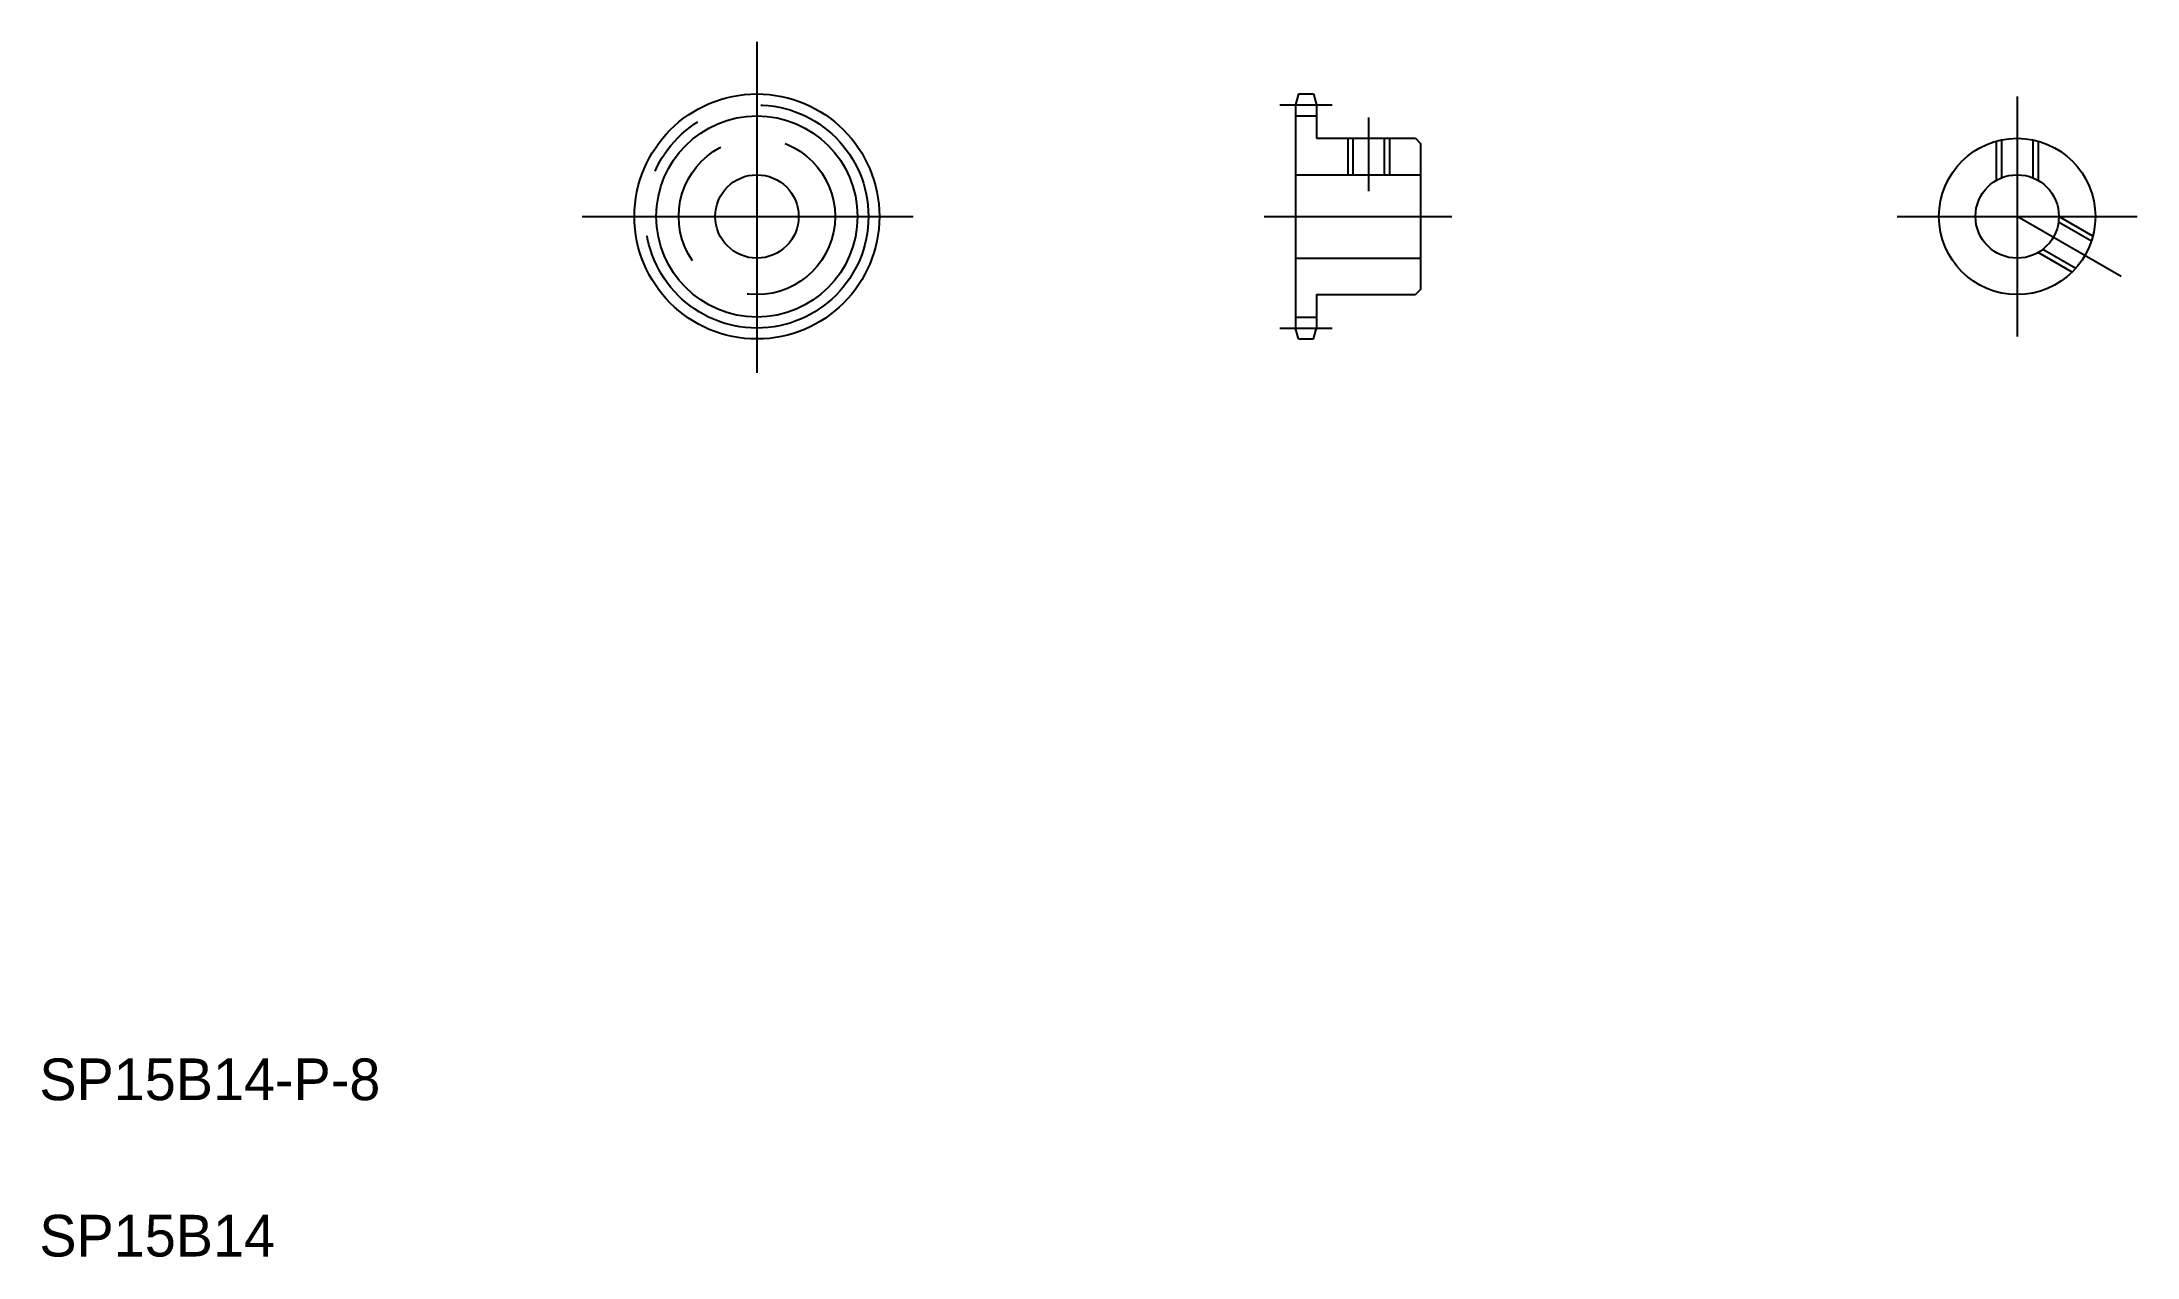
# Model space of a CAD drawing. Extents: x 10 to 211, y 10 to 127.
import ezdxf

# ---------------------------------------------------------------- set-up
doc = ezdxf.new("R2010")
doc.units = 0
doc.linetypes.add('CENTER', pattern=[50.8, 31.75, -6.35, 6.35, -6.35])
doc.linetypes.add('DASHED', pattern=[19.05, 12.7, -6.35])
doc.layers.get('0').update_dxf_attribs({"linetype": 'CONTINUOUS'})
doc.layers.add('CENTER', color=1, linetype='CENTER')

msp = doc.modelspace()

# ---------------------------------------------------------------- linework, layer by layer
at = {"color": 7, "linetype": 'CONTINUOUS'}
for p, q in [((130.78, 121.52), (130.5, 120.47)), ((130.78, 121.52), (132.22, 121.52)), ((132.22, 121.52), (132.5, 120.47)), ((130.5, 120.47), (130.5, 99.07)), ((130.5, 119.42), (132.5, 119.42)), ((132.5, 120.47), (132.5, 117.27)), ((132.5, 117.27), (142, 117.27)), ((136, 117.27), (136, 113.77)), ((139, 117.27), (139, 113.77)), ((142, 117.27), (142.5, 116.77)), ((142.5, 116.77), (142.5, 102.77)), ((130.5, 113.77), (142.5, 113.77)), ((142.5, 113.27), (142.5, 113.27)), ((142.5, 109.77), (142.5, 109.77)), ((130.5, 105.77), (142.5, 105.77)), ((142.5, 102.77), (142, 102.27)), ((132.5, 102.27), (142, 102.27)), ((132.5, 102.27), (132.5, 99.07)), ((130.5, 100.12), (132.5, 100.12)), ((130.78, 98.02), (130.5, 99.07)), ((132.22, 98.02), (132.5, 99.07)), ((130.78, 98.02), (132.22, 98.02))]:
    msp.add_line(p, q, dxfattribs=at)
at = {"color": 3, "linetype": 'CONTINUOUS'}
for p, q in [((135.5, 117.27), (135.5, 113.77)), ((139.5, 117.27), (139.5, 113.77))]:
    msp.add_line(p, q, dxfattribs=at)
at = {"color": 3, "linetype": 'DASHED'}
for p, q in [((197.72, 117), (197.72, 113.23)), ((198.22, 117.12), (198.22, 113.48)), ((201.22, 117.12), (201.22, 113.48)), ((201.72, 117), (201.72, 113.23)), ((206.84, 107.39), (203.68, 109.21)), ((206.98, 107.89), (203.72, 109.77)), ((205.34, 104.79), (202.18, 106.61)), ((204.98, 104.42), (201.72, 106.3))]:
    msp.add_line(p, q, dxfattribs=at)
at = {"color": 7, "linetype": 'CONTINUOUS'}
for centre, radius in [((78.83, 109.77), 11.75), ((199.72, 109.77), 7.5), ((78.83, 109.77), 4), ((199.72, 109.77), 4)]:
    msp.add_circle(centre, radius, dxfattribs=at)
at = {"color": 3, "linetype": 'CONTINUOUS'}
msp.add_circle((78.83, 109.77), 9.65, dxfattribs=at)
at = {"color": 3, "linetype": 'DASHED'}
msp.add_circle((78.83, 109.77), 7.5, dxfattribs=at)
at = {"layer": 'CENTER', "color": 1, "linetype": 'CENTER'}
for p, q in [((78.83, 126.52), (78.83, 93.02)), ((199.72, 121.27), (199.72, 98.27)), ((129, 120.47), (134, 120.47)), ((137.5, 119.27), (137.5, 112.19)), ((62.08, 109.77), (95.58, 109.77)), ((127.5, 109.77), (145.5, 109.77)), ((188.22, 109.77), (211.22, 109.77)), ((209.68, 104.02), (199.72, 109.77)), ((129, 99.07), (134, 99.07))]:
    msp.add_line(p, q, dxfattribs=at)
msp.add_circle((78.83, 109.77), 10.7, dxfattribs=at)

# ---------------------------------------------------------------- texts
at = {"color": 7, "linetype": 'CONTINUOUS'}
for s, p in [('SP15B14-P-8', (10, 25)), ('SP15B14', (10, 10))]:
    msp.add_text(s, height=4, dxfattribs=at).set_placement(p)

doc.saveas('drawing.dxf')
